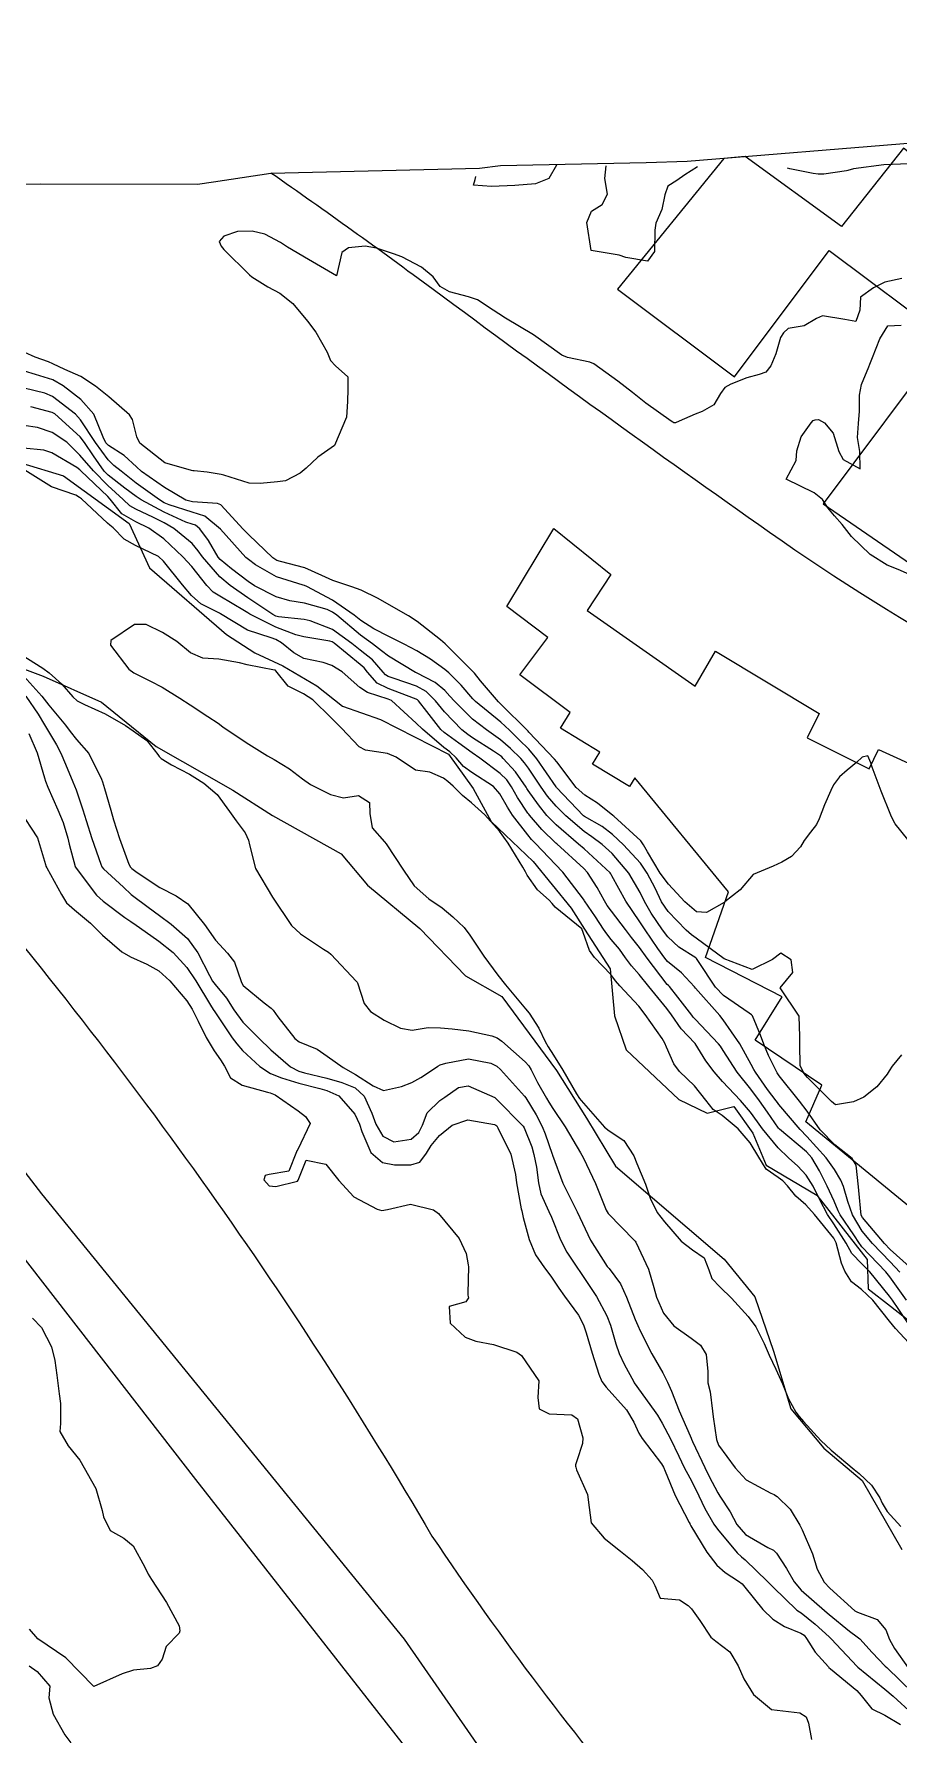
# Model space of a CAD drawing. Header units: metres. Extents: x 292545 to 299085, y 7450245 to 7463078.
# Drawn here: x 293563 to 293624.2, y 7462847.3 to 7462967.6 of the extents above; entities that cross this region are included whole.
import ezdxf

# ---------------------------------------------------------------- set-up
doc = ezdxf.new("R2010")
doc.units = ezdxf.units.M
for name, color, linetype in [('Area', 45, 'Continuous'), ('Curvas de Nivel 1m', 11, 'Continuous'), ('Curvas de Nivel 5m', 15, 'Continuous'), ('Edificações', 30, 'Continuous'), ('Hidrografia', 140, 'Continuous'), ('Vias Primárias', 230, 'Continuous')]:
    doc.layers.add(name, color=color, linetype=linetype)

msp = doc.modelspace()

# ---------------------------------------------------------------- linework, layer by layer
at = {"layer": 'Area'}
msp.add_polyline3d([(293501.7, 7462955.08, 688.43), (293513.44, 7462955.39, 688.31), (293514.36, 7462955.46, 688.42), (293524.23, 7462955.8, 688.77), (293527.14, 7462955.89, 686.33), (293537.37, 7462956.28, 689.46), (293539.19, 7462956.23, 688.54), (293545.22, 7462956.07, 692.61), (293550.26, 7462956.53, 690.27), (293551.62, 7462956.54, 689.21), (293557.59, 7462956.97, 688.94), (293563.46, 7462957, 688.78), (293574.58, 7462956.99, 688.13), (293575.72, 7462957.16, 688.01), (293579.78, 7462957.77, 688.2), (293594.55, 7462958.12, 689.27), (293596.02, 7462958.31, 688.82), (293606.34, 7462958.52, 689.14), (293609.23, 7462958.6, 692.67), (293625.45, 7462959.92, 691.71)], dxfattribs=at)
at = {"layer": 'Curvas de Nivel 1m', "flags": 128}
for points, elevation in [([(293599.99, 7462958.32), (293599.45, 7462957.38), (293598.5, 7462957.01), (293597.05, 7462956.89), (293595.4, 7462956.82), (293594.11, 7462956.92), (293594.23, 7462957.31), (293594.28, 7462957.53)], 689), ([(293609.98, 7462958.2), (293609.08, 7462957.64), (293608.51, 7462957.24), (293607.88, 7462956.84), (293607.65, 7462956.22), (293607.44, 7462955.18), (293607.02, 7462954.23), (293606.96, 7462953.74), (293606.93, 7462952.23), (293606.44, 7462951.54), (293604.89, 7462951.8), (293604.44, 7462951.97), (293602.44, 7462952.28), (293602.15, 7462954.28), (293602.48, 7462955.08), (293603.22, 7462955.54), (293603.61, 7462956.27), (293603.41, 7462957.38), (293603.52, 7462958.27)], 689), ([(293624.94, 7462958.43), (293623.15, 7462958.36), (293621.01, 7462958.07), (293620.62, 7462957.96), (293620.51, 7462957.93), (293618.91, 7462957.68), (293618.51, 7462957.69), (293618.16, 7462957.74), (293616.51, 7462958.06), (293616.34, 7462958.12)], 689), ([(293624.43, 7462950.3), (293623.22, 7462950.04), (293622.42, 7462949.64), (293621.5, 7462948.98), (293621.47, 7462948.06), (293621.18, 7462947.27), (293620.39, 7462947.4), (293618.82, 7462947.66), (293618.39, 7462947.48), (293617.53, 7462946.96), (293616.38, 7462946.77), (293616.05, 7462946.46), (293615.85, 7462946.13), (293615.51, 7462944.98), (293615.16, 7462944.13), (293614.8, 7462943.69), (293614.34, 7462943.51), (293613.47, 7462943.28), (293612.34, 7462942.84), (293611.9, 7462942.61), (293611.61, 7462942.18), (293611.13, 7462941.37), (293610.31, 7462940.9), (293609.8, 7462940.71), (293608.68, 7462940.21), (293608.42, 7462940.09), (293608.3, 7462940.11), (293608.23, 7462940.14), (293608.12, 7462940.21), (293606.32, 7462941.5), (293605.37, 7462942.25), (293604.34, 7462943.04), (293602.63, 7462944.28), (293602.35, 7462944.4), (293600.76, 7462944.71), (293600.36, 7462944.88), (293598.37, 7462946.33), (293596.39, 7462947.5), (293595.04, 7462948.37), (293594.67, 7462948.64), (293594.41, 7462948.8), (293593.77, 7462949.02), (293592.41, 7462949.37), (293591.75, 7462949.74), (293591.26, 7462950.42), (293590.43, 7462951.11), (293589.05, 7462951.84), (293588.45, 7462952.05), (293587.26, 7462952.46), (293586.45, 7462952.6), (293585.28, 7462952.49), (293584.8, 7462952.14), (293584.42, 7462950.5), (293582.44, 7462951.66), (293580.95, 7462952.53), (293580.46, 7462952.85), (293579.35, 7462953.45), (293578.46, 7462953.66), (293577.41, 7462953.63), (293576.46, 7462953.31), (293576.12, 7462952.93), (293576.27, 7462952.59), (293576.45, 7462952.37), (293578.27, 7462950.57), (293578.42, 7462950.43), (293579.57, 7462949.71), (293580.41, 7462949.28), (293581.33, 7462948.53), (293582.38, 7462947.3), (293582.97, 7462946.51), (293583.77, 7462945.1), (293584, 7462944.5), (293584.35, 7462944.13), (293585.22, 7462943.36), (293585.22, 7462942.49), (293585.2, 7462941.6), (293585.12, 7462940.49), (293584.28, 7462938.5), (293583.11, 7462937.67), (293582.27, 7462936.9), (293581.86, 7462936.53), (293580.81, 7462935.99), (293580.25, 7462935.92), (293579.01, 7462935.8), (293578.25, 7462935.83), (293576.45, 7462936.39), (293576.26, 7462936.44), (293575.26, 7462936.61), (293574.34, 7462936.7), (293574.26, 7462936.71), (293574.17, 7462936.72), (293572.27, 7462937.28), (293570.5, 7462938.66), (293570.29, 7462939.11), (293569.98, 7462940.34), (293569.77, 7462940.67), (293568.32, 7462941.93), (293567.37, 7462942.7), (293566.34, 7462943.38), (293565.19, 7462943.87), (293564.35, 7462944.28), (293564.03, 7462944.42), (293563.09, 7462944.75), (293562.36, 7462945.08)], 688), ([(293625.36, 7462929.2), (293624.18, 7462929.72), (293623.39, 7462930.04), (293622.19, 7462930.78), (293620.88, 7462932.06), (293620.22, 7462932.9), (293619.67, 7462933.52), (293619.2, 7462934.09), (293618.83, 7462934.68), (293618.24, 7462935.14), (293616.25, 7462936.12), (293616.96, 7462937.43), (293617, 7462938.11), (293617.31, 7462939.1), (293618.01, 7462940.1), (293618.15, 7462940.26), (293618.31, 7462940.32), (293618.54, 7462940.33), (293618.97, 7462940.09), (293619.57, 7462939.36), (293619.98, 7462938.07), (293620.27, 7462937.51), (293621.48, 7462936.84), (293621.45, 7462938.06), (293621.29, 7462939.06), (293621.37, 7462940.06), (293621.44, 7462940.93), (293621.44, 7462942.06), (293621.59, 7462942.8), (293622.09, 7462944.05), (293622.16, 7462944.25), (293622.36, 7462944.71), (293622.88, 7462946.04), (293623.45, 7462946.97), (293624.39, 7462947.01)], 688), ([(293625.35, 7462910.01), (293623.97, 7462911.74), (293623.79, 7462912.03), (293623.66, 7462912.35), (293622.97, 7462914.04), (293622.33, 7462915.73), (293622.24, 7462916.05), (293622.03, 7462916.53), (293621.63, 7462916.45), (293621.23, 7462916.06), (293620.56, 7462915.52), (293620.01, 7462915.06), (293619.6, 7462914.48), (293619.41, 7462914.08), (293618.97, 7462913.07), (293618.59, 7462912.09), (293618.39, 7462911.68), (293617.96, 7462911.15), (293617.52, 7462910.54), (293617.25, 7462910.11), (293616.63, 7462909.42), (293615.94, 7462909.02), (293615.33, 7462908.73), (293613.92, 7462908.15), (293613, 7462907.07), (293611.9, 7462906.2), (293611.89, 7462906.19), (293611.86, 7462906.17), (293610.61, 7462905.46), (293609.89, 7462905.51), (293609.07, 7462906.2), (293608.52, 7462906.83), (293607.92, 7462907.45), (293607.34, 7462908.23), (293606.43, 7462909.75), (293606.16, 7462910.24), (293605.96, 7462910.52), (293604.05, 7462912.26), (293603.97, 7462912.33), (293602.89, 7462913.18), (293601.99, 7462913.75), (293601.39, 7462914.3), (293600.02, 7462916.12), (293599.86, 7462916.31), (293598.04, 7462918.22), (293597.99, 7462918.28), (293597.93, 7462918.33), (293596.07, 7462920.18), (293595.9, 7462920.36), (293594.62, 7462921.84), (293594.19, 7462922.38), (293594.09, 7462922.49), (293592.18, 7462924.4), (293592.11, 7462924.47), (293591.78, 7462924.75), (293590.14, 7462926.04), (293589.52, 7462926.44), (293588.15, 7462927.23), (293587.38, 7462927.68), (293586.16, 7462928.25), (293585.52, 7462928.49), (293584.17, 7462928.94), (293583.38, 7462929.3), (293582.18, 7462929.83), (293580.45, 7462930.29), (293580.19, 7462930.37), (293579.92, 7462930.55), (293578.21, 7462932.17), (293577.82, 7462932.57), (293576.23, 7462934.29), (293576.01, 7462934.38), (293574.23, 7462934.5), (293573.77, 7462934.62), (293572.25, 7462935.52), (293570.63, 7462936.66), (293570.27, 7462936.99), (293569.4, 7462937.79), (293568.28, 7462938.5), (293568.1, 7462938.69), (293567.9, 7462939.08), (293567.24, 7462940.7), (293566.32, 7462941.74), (293565.09, 7462942.72), (293564.34, 7462943.13), (293563.12, 7462943.52), (293562.34, 7462943.75)], 687), ([(293624.41, 7462895.39), (293623.76, 7462894.59), (293623.54, 7462894.25), (293623.4, 7462894.03), (293622.66, 7462893.12), (293621.74, 7462892.4), (293621.02, 7462892.06), (293619.73, 7462891.85), (293619.45, 7462892.08), (293617.76, 7462893.79), (293617.5, 7462894.1), (293617.24, 7462894.63), (293617.22, 7462896.11), (293617.22, 7462896.68), (293617.16, 7462898.11), (293615.83, 7462900.12), (293616.73, 7462901.22), (293616.6, 7462902.11), (293615.86, 7462902.58), (293615.28, 7462902.13), (293613.85, 7462901.42), (293611.85, 7462902.17), (293609.87, 7462903.63), (293609.54, 7462903.87), (293609.16, 7462904.2), (293607.89, 7462905.53), (293607.42, 7462906.22), (293606.97, 7462907.18), (293606.42, 7462908.24), (293605.93, 7462908.94), (293604.74, 7462910.25), (293603.96, 7462910.98), (293603.22, 7462911.53), (293601.97, 7462912.24), (293601.9, 7462912.29), (293599.99, 7462914.29), (293599.96, 7462914.34), (293598.61, 7462916.32), (293598.03, 7462917), (293597.36, 7462917.67), (293596.66, 7462918.35), (293596.05, 7462918.91), (293594.27, 7462920.38), (293594.07, 7462920.58), (293593.24, 7462921.55), (293592.38, 7462922.4), (293592.1, 7462922.64), (293591.07, 7462923.39), (293590.11, 7462923.97), (293589.21, 7462924.44), (293588.12, 7462924.98), (293587.07, 7462925.52), (293586.14, 7462926.12), (293585.67, 7462926.48), (293584.15, 7462927.56), (293582.32, 7462928.52), (293582.16, 7462928.59), (293582.07, 7462928.62), (293580.17, 7462929.21), (293578.69, 7462930.06), (293578.19, 7462930.42), (293578.01, 7462930.57), (293576.21, 7462932.57), (293575.1, 7462933.49), (293574.22, 7462933.79), (293572.57, 7462934.29), (293572.23, 7462934.45), (293571.9, 7462934.64), (293570.25, 7462935.84), (293569.18, 7462936.68), (293568.67, 7462937.09), (293568.27, 7462937.48), (293567.37, 7462938.7), (293566.31, 7462940.3), (293565.95, 7462940.71), (293564.33, 7462941.96), (293563.79, 7462942.2), (293562.33, 7462942.56)], 686), ([(293624.28, 7462880.02), (293623.6, 7462880.75), (293622.35, 7462882.04), (293621.63, 7462882.9), (293620.94, 7462884.06), (293620.6, 7462885.02), (293620.3, 7462886.07), (293620.12, 7462886.52), (293619.67, 7462887.27), (293619.08, 7462888.09), (293617.71, 7462889.61), (293617.23, 7462890.1), (293615.73, 7462891.88), (293615.63, 7462892.02), (293615.55, 7462892.12), (293614.93, 7462892.94), (293614.07, 7462894.15), (293613.96, 7462894.34), (293613.77, 7462894.71), (293612.96, 7462896.16), (293611.8, 7462897.87), (293611.56, 7462898.17), (293609.83, 7462900.11), (293609.76, 7462900.19), (293608.83, 7462901.19), (293607.85, 7462902), (293607.65, 7462902.22), (293607.16, 7462902.92), (293606.27, 7462904.24), (293605.88, 7462904.79), (293604.9, 7462906.25), (293603.92, 7462908.05), (293603.85, 7462908.19), (293603.79, 7462908.26), (293601.95, 7462909.96), (293601.56, 7462910.29), (293599.97, 7462911.66), (293599.63, 7462911.98), (293599.32, 7462912.32), (293598.72, 7462913.07), (293597.99, 7462914.09), (293597.9, 7462914.24), (293597.84, 7462914.33), (293597.08, 7462915.41), (293596.23, 7462916.36), (293596.13, 7462916.46), (293596.02, 7462916.55), (293595.53, 7462916.87), (293594.04, 7462917.82), (293593.71, 7462918.05), (293593.3, 7462918.39), (293592.06, 7462919.65), (293591.43, 7462920.42), (293590.76, 7462921.1), (293590.08, 7462921.46), (293588.51, 7462922.02), (293588.09, 7462922.16), (293587.9, 7462922.26), (293587.72, 7462922.46), (293586.97, 7462923.33), (293586.11, 7462924.02), (293585.5, 7462924.49), (293584.13, 7462925.47), (293582.55, 7462926.1), (293582.14, 7462926.18), (293580.31, 7462926.38), (293580.14, 7462926.43), (293579.92, 7462926.55), (293578.15, 7462927.71), (293576.9, 7462928.58), (293576.17, 7462929.21), (293574.95, 7462930.61), (293574.63, 7462931.05), (293574.2, 7462931.56), (293572.9, 7462932.63), (293572.22, 7462933.02), (293571.48, 7462933.39), (293570.23, 7462933.98), (293569.8, 7462934.23), (293569.33, 7462934.67), (293568.25, 7462935.67), (293567.23, 7462936.7), (293566.27, 7462937.81), (293565.33, 7462938.72), (293564.29, 7462939.41), (293563.27, 7462939.77), (293562.3, 7462939.92)], 684), ([(293624.76, 7462878.02), (293623.59, 7462879.69), (293623.31, 7462880.03), (293621.61, 7462881.81), (293621.5, 7462881.94), (293621.43, 7462882.05), (293621.04, 7462882.65), (293620.07, 7462884.07), (293619.93, 7462884.36), (293619.65, 7462885.03), (293619.14, 7462886.09), (293618.6, 7462887.17), (293618.06, 7462888.1), (293617.69, 7462888.52), (293615.78, 7462890.12), (293615.71, 7462890.19), (293614.93, 7462891.34), (293614.37, 7462892.14), (293613.74, 7462892.95), (293612.79, 7462894.16), (293611.78, 7462895.7), (293611.6, 7462895.99), (293611.45, 7462896.17), (293609.8, 7462897.92), (293609.67, 7462898.06), (293609.57, 7462898.19), (293608.57, 7462899.46), (293607.98, 7462900.22), (293607.91, 7462900.29), (293607.83, 7462900.37), (293606.42, 7462902.23), (293605.86, 7462902.98), (293605.31, 7462903.69), (293604.87, 7462904.25), (293603.89, 7462905.54), (293603.58, 7462905.95), (293603.38, 7462906.27), (293602.87, 7462907.23), (293602.18, 7462908.29), (293601.93, 7462908.56), (293600.01, 7462910.31), (293599.95, 7462910.36), (293598.96, 7462911.32), (293598.09, 7462912.34), (293598.04, 7462912.41), (293597.97, 7462912.49), (293597.23, 7462913.59), (293596.8, 7462914.35), (293596.48, 7462914.83), (293596.01, 7462915.3), (293594.56, 7462916.37), (293594.03, 7462916.75), (293593.07, 7462917.44), (293592.04, 7462918.2), (293591.81, 7462918.41), (293590.81, 7462919.68), (293590.23, 7462920.43), (293590.15, 7462920.51), (293590.07, 7462920.55), (293589.88, 7462920.62), (293588.08, 7462921.3), (293587.31, 7462921.69), (293586.62, 7462922.47), (293586.39, 7462922.77), (293586.1, 7462923.01), (293584.25, 7462924.5), (293584.11, 7462924.6), (293583.96, 7462924.65), (293582.12, 7462924.96), (293581.55, 7462925.1), (293580.13, 7462925.65), (293578.28, 7462926.57), (293578.14, 7462926.66), (293577.92, 7462926.8), (293576.16, 7462927.83), (293575.7, 7462928.13), (293575.25, 7462928.6), (293574.18, 7462929.93), (293573.54, 7462930.63), (293572.21, 7462931.88), (293571.14, 7462932.65), (293570.22, 7462933.09), (293569.22, 7462933.67), (293568.4, 7462934.69), (293568.24, 7462934.88), (293566.32, 7462936.71), (293566.26, 7462936.77), (293566.04, 7462936.94), (293564.28, 7462937.98), (293563.7, 7462938.16), (293562.28, 7462938.31)], 683), ([(293625.14, 7462876.01), (293624.21, 7462877.37), (293623.77, 7462878.03), (293623.57, 7462878.31), (293622.16, 7462880.04), (293621.6, 7462880.59), (293620.89, 7462881.34), (293620.49, 7462882.07), (293619.63, 7462883.44), (293619.18, 7462884.08), (293618.62, 7462885.13), (293618.16, 7462886.1), (293617.67, 7462886.88), (293617.08, 7462887.52), (293616.41, 7462888.11), (293615.69, 7462888.81), (293614.57, 7462890.14), (293614.21, 7462890.64), (293613.72, 7462891.32), (293613.01, 7462892.16), (293611.75, 7462893.51), (293611.16, 7462894.18), (293610.56, 7462894.97), (293609.81, 7462896.19), (293609.78, 7462896.22), (293608.81, 7462897.22), (293608.13, 7462898.22), (293607.81, 7462898.67), (293606.53, 7462900.23), (293605.84, 7462901.06), (293605.29, 7462901.69), (293604.88, 7462902.25), (293604.45, 7462902.85), (293603.87, 7462903.55), (293603.55, 7462903.94), (293603.33, 7462904.27), (293602.75, 7462905.14), (293601.98, 7462906.29), (293601.95, 7462906.33), (293601.9, 7462906.41), (293600.44, 7462908.3), (293599.93, 7462908.86), (293598.5, 7462910.33), (293598.23, 7462910.61), (293597.96, 7462910.94), (293596.87, 7462912.35), (293596.52, 7462912.9), (293595.99, 7462913.85), (293595.54, 7462914.36), (293594.01, 7462915.37), (293593.42, 7462915.79), (293592.89, 7462916.4), (293592.45, 7462916.82), (293592.03, 7462917.14), (293590.51, 7462918.43), (293590.05, 7462918.86), (293588.32, 7462920.45), (293588.07, 7462920.55), (293586.62, 7462921.02), (293586.08, 7462921.37), (293584.83, 7462922.49), (293584.1, 7462922.94), (293583.47, 7462923.14), (293582.1, 7462923.43), (293581.4, 7462923.82), (293580.52, 7462924.54), (293580.12, 7462924.77), (293579.79, 7462924.88), (293578.13, 7462925.43), (293576.22, 7462926.59), (293576.14, 7462926.63), (293574.83, 7462927.29), (293574.16, 7462927.88), (293573.52, 7462928.63), (293572.19, 7462930.32), (293571.82, 7462930.64), (293570.2, 7462931.42), (293569.4, 7462931.86), (293568.61, 7462932.68), (293568.39, 7462932.86), (293568.22, 7462933), (293566.37, 7462934.71), (293566.23, 7462934.82), (293565.98, 7462934.97), (293564.25, 7462935.56), (293562.37, 7462936.76)], 682), ([(293625.53, 7462874.34), (293623.99, 7462876.03), (293623.55, 7462876.55), (293622.37, 7462878.04), (293621.58, 7462878.79), (293620.86, 7462879.33), (293620.39, 7462880.07), (293620.16, 7462880.64), (293619.78, 7462882.08), (293619.62, 7462882.41), (293618.25, 7462884.09), (293617.65, 7462884.78), (293616.93, 7462885.39), (293616.34, 7462886.12), (293616.02, 7462886.48), (293615.67, 7462886.71), (293614.84, 7462887.3), (293614.31, 7462888.14), (293613.7, 7462889.17), (293612.86, 7462890.16), (293611.72, 7462891.1), (293611.08, 7462891.53), (293610.55, 7462892.19), (293609.75, 7462893.2), (293608.69, 7462894.21), (293608.29, 7462894.74), (293607.78, 7462895.94), (293607.67, 7462896.22), (293607.48, 7462896.53), (293606.28, 7462898.24), (293605.81, 7462898.82), (293604.48, 7462900.26), (293604.18, 7462900.61), (293603.84, 7462901.07), (293602.68, 7462902.28), (293602.34, 7462902.76), (293601.88, 7462904.05), (293601.78, 7462904.29), (293599.9, 7462905.83), (293599.68, 7462906.1), (293599.47, 7462906.32), (293598.65, 7462907.06), (293597.92, 7462908.1), (293597.79, 7462908.34), (293597.61, 7462908.66), (293596.57, 7462910.35), (293595.96, 7462911.21), (293594.92, 7462912.37), (293593.98, 7462913.21), (293593.34, 7462913.74), (293592.68, 7462914.4), (293592.31, 7462914.72), (293592, 7462914.95), (293591.04, 7462915.39), (293590.01, 7462915.53), (293588.64, 7462916.44), (293588.03, 7462916.7), (293586.48, 7462916.93), (293586.03, 7462917.17), (293584.78, 7462918.49), (293584.05, 7462919.22), (293582.75, 7462920.51), (293582.08, 7462920.92), (293581, 7462921.46), (293580.14, 7462922.55), (293580.12, 7462922.58), (293580.09, 7462922.59), (293580.03, 7462922.61), (293578.1, 7462922.98), (293577.55, 7462923.13), (293576.1, 7462923.39), (293574.96, 7462923.46), (293574.1, 7462923.82), (293573.13, 7462924.63), (293572.12, 7462925.27), (293570.96, 7462925.82), (293570.13, 7462925.82), (293568.45, 7462924.69), (293568.43, 7462924.37), (293569.73, 7462922.67), (293570.09, 7462922.4), (293571.26, 7462921.83), (293572.08, 7462921.4), (293573.33, 7462920.63), (293574.07, 7462920.15), (293575.32, 7462919.33), (293576.05, 7462918.84), (293576.39, 7462918.59), (293578.03, 7462917.48), (293579.53, 7462916.55), (293580.02, 7462916.27), (293581.1, 7462915.62), (293582.01, 7462914.91), (293582.58, 7462914.51), (293583.99, 7462913.81), (293584.92, 7462913.56), (293585.99, 7462913.74), (293586.75, 7462913.24), (293586.78, 7462912.47), (293586.94, 7462911.44), (293587.83, 7462910.45), (293587.95, 7462910.31), (293589.17, 7462908.44), (293589.91, 7462907.35), (293590.96, 7462906.42), (293591.9, 7462905.78), (293592.65, 7462905.16), (293593.45, 7462904.39), (293593.87, 7462903.85), (293594.84, 7462902.37), (293595.84, 7462901.03), (293596.39, 7462900.35), (293597.81, 7462898.63), (293598.05, 7462898.34), (293598.74, 7462897.27), (293599.2, 7462896.32), (293599.41, 7462895.95), (293599.77, 7462895.36), (293600.44, 7462894.3), (293601.4, 7462892.63), (293601.63, 7462892.29), (293601.73, 7462892.16), (293603.4, 7462890.27), (293603.71, 7462890.01), (293604.77, 7462889.32), (293605.47, 7462888.24), (293605.68, 7462887.7), (293606.29, 7462886.23), (293606.63, 7462885.25), (293607.12, 7462884.23), (293607.63, 7462883.57), (293608.82, 7462882.21), (293609.61, 7462881.6), (293610.45, 7462881.03), (293610.78, 7462880.18), (293610.98, 7462879.57), (293611.58, 7462878.95), (293612.39, 7462878.16), (293613.55, 7462876.87), (293614.11, 7462876.14), (293614.7, 7462874.97), (293615.04, 7462874.13), (293615.51, 7462873.14), (293615.98, 7462872.12), (293616.41, 7462871.05), (293616.92, 7462870.11), (293617.17, 7462869.8), (293617.47, 7462869.45), (293618.69, 7462868.09), (293619.44, 7462867.42), (293621.06, 7462866.06), (293621.42, 7462865.76), (293622.29, 7462864.93), (293622.88, 7462864.04), (293623.03, 7462863.67), (293623.39, 7462863.08), (293624.37, 7462862.02)], 681), ([(293562.11, 7462923.7), (293563.64, 7462922.74), (293564.09, 7462922.4), (293564.98, 7462921.62), (293565.76, 7462920.71), (293566.07, 7462920.43), (293566.6, 7462920.16), (293568.06, 7462919.51), (293569.48, 7462918.68), (293570.04, 7462918.32), (293571.01, 7462917.63), (293571.77, 7462916.64), (293571.87, 7462916.49), (293572.02, 7462916.34), (293572.75, 7462915.9), (293574.01, 7462915.25), (293574.4, 7462915.01), (293575.04, 7462914.61), (293575.99, 7462913.8), (293576.85, 7462912.59), (293577.33, 7462911.94), (293577.96, 7462911.1), (293578.2, 7462910.57), (293578.27, 7462910.24), (293578.7, 7462908.56), (293579.9, 7462906.55), (293581.25, 7462904.54), (293581.87, 7462903.94), (293583.51, 7462902.86), (293583.86, 7462902.64), (293584.03, 7462902.5), (293585.83, 7462900.58), (293585.88, 7462900.53), (293585.9, 7462900.48), (293586.37, 7462899.02), (293586.83, 7462898.46), (293587.8, 7462897.85), (293588.96, 7462897.27), (293589.79, 7462897.13), (293590.91, 7462897.31), (293591.79, 7462897.3), (293592.62, 7462897.22), (293593.79, 7462897.09), (293595.41, 7462896.74), (293595.79, 7462896.6), (293596.13, 7462896.36), (293597.77, 7462894.88), (293598.03, 7462894.6), (293598.19, 7462894.33), (293598.64, 7462893.44), (293599.29, 7462892.32), (293599.45, 7462892.03), (293599.73, 7462891.59), (293600.61, 7462890.3), (293601.69, 7462888.45), (293601.78, 7462888.29), (293601.9, 7462888.08), (293602.75, 7462886.28), (293603.52, 7462884.4), (293603.57, 7462884.27), (293603.64, 7462884.17), (293605.52, 7462882.24), (293605.57, 7462882.2), (293605.61, 7462882.13), (293606.5, 7462880.23), (293606.87, 7462878.93), (293607.07, 7462878.23), (293607.56, 7462877.1), (293608.29, 7462876.21), (293609.53, 7462875.34), (293610.19, 7462874.85), (293610.59, 7462874.18), (293610.71, 7462872.98), (293610.71, 7462872.18), (293610.86, 7462871.55), (293611.03, 7462870.18), (293611.07, 7462869.78), (293611.31, 7462868.17), (293611.45, 7462867.77), (293612.64, 7462866.16), (293613.41, 7462865.32), (293615.16, 7462864.38), (293615.4, 7462864.27), (293615.5, 7462864.22), (293615.62, 7462864.13), (293616.53, 7462863.25), (293617.22, 7462862.1), (293617.38, 7462861.77), (293618.1, 7462860.09), (293618.44, 7462858.99), (293618.93, 7462858.08), (293619.33, 7462857.66), (293621.11, 7462856.06), (293621.3, 7462855.96), (293622.69, 7462855.43), (293623.29, 7462854.7), (293623.56, 7462854.03), (293623.92, 7462853.38), (293624.88, 7462852.01)], 682), ([(293562.09, 7462922.41), (293563.56, 7462920.75), (293564.06, 7462920.13), (293565.24, 7462918.72), (293565.58, 7462918.26), (293566.03, 7462917.69), (293566.89, 7462916.7), (293567.8, 7462914.9), (293567.86, 7462914.69), (293568, 7462914.22), (293568.46, 7462912.69), (293568.63, 7462912.02), (293569.07, 7462910.68), (293569.73, 7462908.87), (293569.84, 7462908.67), (293569.93, 7462908.57), (293570.32, 7462908.28), (293571.91, 7462907.22), (293573.07, 7462906.63), (293573.9, 7462906.07), (293575.09, 7462904.61), (293575.87, 7462903.5), (293576.71, 7462902.59), (293577.21, 7462901.94), (293577.67, 7462900.57), (293577.72, 7462900.46), (293577.83, 7462900.29), (293579.3, 7462899.07), (293579.81, 7462898.68), (293579.93, 7462898.55), (293580.28, 7462898.07), (293581.48, 7462896.53), (293581.78, 7462896.31), (293583.05, 7462895.78), (293583.77, 7462895.28), (293584.89, 7462894.49), (293585.76, 7462893.99), (293587.02, 7462893.2), (293587.74, 7462892.87), (293589.03, 7462893.15), (293589.75, 7462893.43), (293590.39, 7462893.79), (293591.35, 7462894.41), (293591.59, 7462894.59), (293591.77, 7462894.67), (293592.16, 7462894.8), (293593.77, 7462895.1), (293595.34, 7462894.79), (293595.77, 7462894.58), (293596.03, 7462894.36), (293597.73, 7462892.46), (293597.82, 7462892.34), (293598.55, 7462891.15), (293598.97, 7462890.32), (293599.19, 7462889.8), (293599.69, 7462888.36), (293599.71, 7462888.31), (293599.72, 7462888.28), (293600.44, 7462886.3), (293601.25, 7462884.7), (293601.46, 7462884.29), (293601.64, 7462883.88), (293602.4, 7462882.28), (293603.59, 7462880.42), (293603.66, 7462880.34), (293603.73, 7462880.27), (293604.52, 7462879.19), (293604.95, 7462878.25), (293605.55, 7462876.66), (293605.74, 7462876.24), (293605.91, 7462875.87), (293606.73, 7462874.23), (293607.51, 7462872.89), (293607.86, 7462872.22), (293608.13, 7462871.58), (293608.68, 7462870.21), (293609.46, 7462868.42), (293609.52, 7462868.27), (293609.55, 7462868.2), (293609.61, 7462868.04), (293610.48, 7462866.18), (293610.79, 7462865.56), (293611.41, 7462864.4), (293611.55, 7462864.17), (293612.28, 7462863.06), (293612.76, 7462862.16), (293613.37, 7462861.46), (293614.95, 7462860.54), (293615.36, 7462860.34), (293615.56, 7462860.13), (293616.27, 7462859.04), (293616.82, 7462858.11), (293617.32, 7462857.52), (293618.96, 7462856.08), (293619.14, 7462855.92), (293619.3, 7462855.79), (293620.73, 7462854.62), (293621.28, 7462854.21), (293621.37, 7462854.14), (293621.46, 7462854.06), (293622.34, 7462853.11), (293623.26, 7462852.14), (293623.37, 7462852.03), (293625.24, 7462850.23)], 683), ([(293562.44, 7462920.76), (293563.31, 7462919.49), (293563.77, 7462918.74), (293564.04, 7462918.26), (293564.6, 7462917.31), (293564.91, 7462916.73), (293565.24, 7462915.95), (293565.77, 7462914.71), (293565.99, 7462914.14), (293566.47, 7462912.71), (293566.71, 7462911.96), (293567.12, 7462910.7), (293567.74, 7462908.88), (293567.82, 7462908.69), (293567.93, 7462908.55), (293569.35, 7462907.24), (293569.9, 7462906.73), (293569.98, 7462906.67), (293571.09, 7462905.84), (293571.89, 7462905.25), (293572.73, 7462904.63), (293573.87, 7462903.61), (293574.6, 7462902.61), (293575.44, 7462901), (293575.65, 7462900.6), (293575.83, 7462900.36), (293576.64, 7462899.4), (293577.15, 7462898.58), (293577.8, 7462897.7), (293578.93, 7462896.56), (293579.77, 7462895.74), (293581.16, 7462894.54), (293581.76, 7462894.23), (293582.16, 7462894.12), (293583.75, 7462893.74), (293584.8, 7462893.44), (293585.74, 7462893.05), (293586.38, 7462892.47), (293586.92, 7462891.27), (293587.2, 7462890.47), (293587.7, 7462889.64), (293588.49, 7462889.24), (293589.7, 7462889.43), (293590.24, 7462889.9), (293590.5, 7462890.42), (293590.85, 7462891.29), (293591.73, 7462892.15), (293592.1, 7462892.4), (293593.05, 7462893.08), (293593.75, 7462893.2), (293595.63, 7462892.36), (293595.73, 7462892.28), (293597.64, 7462890.34), (293597.71, 7462890.22), (293598.24, 7462888.87), (293598.4, 7462888.33), (293598.57, 7462887.44), (293598.71, 7462886.32), (293598.89, 7462885.56), (293599.45, 7462884.31), (293599.64, 7462883.91), (293600.28, 7462882.3), (293600.73, 7462881.43), (293601.48, 7462880.29), (293601.53, 7462880.22), (293601.59, 7462880.13), (293602.82, 7462878.28), (293603.55, 7462876.93), (293603.81, 7462876.27), (293604.2, 7462874.93), (293604.43, 7462874.26), (293604.78, 7462873.51), (293605.47, 7462872.24), (293605.5, 7462872.18), (293606.91, 7462870.23), (293607.13, 7462869.89), (293607.46, 7462869.32), (293608.05, 7462868.21), (293608.64, 7462867), (293609.04, 7462866.2), (293609.42, 7462865.47), (293609.85, 7462864.63), (293610.06, 7462864.19), (293610.49, 7462863.28), (293611.12, 7462862.18), (293611.38, 7462861.83), (293612.78, 7462860.16), (293613.08, 7462859.88), (293613.35, 7462859.66), (293614.93, 7462858.13), (293615.33, 7462857.73), (293617.01, 7462856.1), (293617.18, 7462855.98), (293617.3, 7462855.9), (293618.3, 7462855.11), (293619.28, 7462854.22), (293619.42, 7462854.08), (293621.26, 7462852.12), (293621.29, 7462852.09), (293621.33, 7462852.06), (293623.24, 7462850.52), (293623.82, 7462850.02), (293625.22, 7462848.75)], 684), ([(293561.97, 7462912.72), (293563.27, 7462910.75), (293563.83, 7462908.85), (293563.86, 7462908.74), (293563.93, 7462908.62), (293564.96, 7462906.72), (293565.31, 7462906.14), (293565.89, 7462905.65), (293567.02, 7462904.7), (293567.87, 7462903.85), (293569.24, 7462902.68), (293569.85, 7462902.31), (293570.99, 7462901.8), (293571.84, 7462901.33), (293572.64, 7462900.63), (293573.82, 7462899.2), (293574.2, 7462898.62), (293574.64, 7462897.77), (293575.2, 7462896.61), (293575.77, 7462895.66), (293576.22, 7462895.04), (293576.49, 7462894.59), (293576.93, 7462893.76), (293577.74, 7462893.23), (293579.54, 7462892.75), (293579.73, 7462892.69), (293580.08, 7462892.55), (293581.72, 7462891.43), (293582.23, 7462891.03), (293582.56, 7462890.52), (293581.69, 7462888.68), (293581.62, 7462888.6), (293581.6, 7462888.53), (293581.05, 7462887.16), (293579.67, 7462886.93), (293579.37, 7462886.85), (293579.27, 7462886.55), (293579.66, 7462886.11), (293580.13, 7462886.07), (293581.66, 7462886.46), (293581.71, 7462886.53), (293582.27, 7462887.94), (293583.68, 7462887.66), (293584.58, 7462886.49), (293585.65, 7462885.34), (293587.31, 7462884.46), (293587.64, 7462884.38), (293588.04, 7462884.45), (293589.65, 7462884.82), (293591.3, 7462884.41), (293591.64, 7462884.16), (293593.11, 7462882.4), (293593.6, 7462881.33), (293593.75, 7462880.54), (293593.76, 7462880.39), (293593.71, 7462878.53), (293593.73, 7462878.39), (293593.77, 7462878.19), (293593.57, 7462877.91), (293592.4, 7462877.57), (293592.46, 7462876.4), (293593.53, 7462875.41), (293594.28, 7462875.13), (293595.53, 7462874.9), (293597.19, 7462874.34), (293597.52, 7462874.12), (293598.74, 7462872.33), (293598.68, 7462871.14), (293598.76, 7462870.33), (293599.47, 7462869.99), (293601.09, 7462869.92), (293601.47, 7462869.63), (293601.85, 7462868.29), (293601.83, 7462867.9), (293601.43, 7462866.67), (293601.33, 7462866.39), (293601.33, 7462866.29), (293601.35, 7462866.22), (293601.42, 7462866.03), (293602.18, 7462864.28), (293602.3, 7462863.37), (293602.45, 7462862.28), (293603.37, 7462861.18), (293604.52, 7462860.26), (293605.35, 7462859.62), (293606.08, 7462858.98), (293606.77, 7462858.23), (293606.95, 7462857.85), (293607.32, 7462856.95), (293608.7, 7462856.83), (293609.32, 7462856.43), (293609.54, 7462856.2), (293610.13, 7462855.36), (293610.91, 7462854.18), (293611.28, 7462853.9), (293612.27, 7462853.16), (293612.85, 7462852.16), (293613.25, 7462851.24), (293613.94, 7462850.14), (293615.22, 7462849.07), (293616.41, 7462848.93), (293617.22, 7462848.84), (293617.66, 7462848.55), (293617.83, 7462848.1), (293618.05, 7462846.95)], 686), ([(293562.92, 7462876.75), (293563.54, 7462876.09), (293564.25, 7462874.73), (293564.5, 7462873.75), (293564.62, 7462872.73), (293564.8, 7462871.41), (293564.88, 7462870.73), (293564.89, 7462869.3), (293564.84, 7462868.73), (293565.44, 7462867.72), (293566.26, 7462866.71), (293567.4, 7462864.7), (293567.83, 7462863.14), (293567.93, 7462862.69), (293568.41, 7462861.73), (293569.37, 7462861.2), (293570.04, 7462860.66), (293570.86, 7462859.13), (293571.1, 7462858.65), (293571.33, 7462858.27), (293572.4, 7462856.64), (293573.29, 7462855), (293573.34, 7462854.63), (293573.28, 7462854.48), (293572.38, 7462853.53), (293572.08, 7462852.64), (293571.75, 7462852.16), (293571.26, 7462851.98), (293570.06, 7462851.86), (293569.25, 7462851.59), (293567.24, 7462850.7), (293565.26, 7462852.72), (293563.28, 7462854.06), (293562.69, 7462854.75)], 687), ([(293562.67, 7462852.16), (293563.25, 7462851.75), (293564.13, 7462850.73), (293564.06, 7462849.9), (293564.36, 7462848.73), (293565.2, 7462847.27), (293565.63, 7462846.72)], 687)]:
    msp.add_lwpolyline(points, dxfattribs=dict(at, elevation=elevation))
at = {"layer": 'Curvas de Nivel 5m', "elevation": 685, "flags": 128}
for points in [[(293625.41, 7462880.01), (293623.61, 7462881.62), (293623.21, 7462882.03), (293621.64, 7462883.88), (293621.56, 7462884.05), (293621.39, 7462885.78), (293621.36, 7462886.05), (293621.21, 7462887.59), (293620.91, 7462888.06), (293619.7, 7462889.01), (293618.66, 7462890.09), (293617.73, 7462891.39), (293617.2, 7462892.11), (293615.76, 7462893.89), (293615.61, 7462894.12), (293614.99, 7462895.34), (293614.66, 7462896.14), (293614.43, 7462896.78), (293613.86, 7462898.15), (293613.8, 7462898.22), (293613.63, 7462898.33), (293611.82, 7462899.58), (293611.25, 7462900.18), (293610.04, 7462902), (293609.91, 7462902.19), (293609.85, 7462902.24), (293608.66, 7462903.01), (293607.87, 7462903.73), (293607.49, 7462904.22), (293606.7, 7462905.42), (293606.22, 7462906.24), (293605.91, 7462906.87), (293605.12, 7462908.25), (293603.94, 7462909.62), (293603.22, 7462910.27), (293602.49, 7462910.82), (293601.96, 7462911.19), (293600.65, 7462912.3), (293599.98, 7462912.97), (293599.36, 7462913.69), (293598.91, 7462914.32), (293598.01, 7462915.66), (293597.73, 7462916.05), (293597.48, 7462916.34), (293596.74, 7462917.06), (293596.04, 7462917.67), (293595.04, 7462918.37), (293594.05, 7462919.14), (293592.78, 7462920.4), (293592.44, 7462920.77), (293592.08, 7462921.15), (293591.41, 7462921.73), (293590.09, 7462922.4), (293590.02, 7462922.43), (293588.1, 7462923.58), (293587.62, 7462923.97), (293586.96, 7462924.47), (293586.12, 7462925.07), (293584.44, 7462926.5), (293584.15, 7462926.71), (293583.76, 7462926.89), (293582.15, 7462927.33), (293581.12, 7462927.51), (293580.16, 7462927.78), (293578.63, 7462928.57), (293578.17, 7462928.88), (293576.99, 7462929.77), (293576.19, 7462930.43), (293576.06, 7462930.59), (293575.37, 7462931.77), (293574.75, 7462932.61), (293574.45, 7462932.85), (293574.22, 7462932.94), (293573.76, 7462933.08), (293572.22, 7462933.77), (293570.6, 7462934.66), (293570.24, 7462934.89), (293569.45, 7462935.47), (293568.26, 7462936.39), (293567.97, 7462936.69), (293567.22, 7462937.76), (293566.6, 7462938.71), (293566.29, 7462939.1), (293564.5, 7462940.73), (293564.31, 7462940.83), (293562.78, 7462941.22)], [(293562.66, 7462918.13), (293563.25, 7462916.75), (293563.77, 7462914.98), (293563.83, 7462914.74), (293564, 7462914.33), (293564.71, 7462912.73), (293565.07, 7462911.83), (293565.41, 7462910.72), (293565.51, 7462910.28), (293565.92, 7462908.71), (293565.93, 7462908.68), (293567.45, 7462906.69), (293567.9, 7462906.25), (293569.45, 7462905.11), (293569.88, 7462904.81), (293569.96, 7462904.75), (293570.08, 7462904.67), (293571.86, 7462903.42), (293572.87, 7462902.63), (293573.84, 7462901.57), (293574.47, 7462900.61), (293575.51, 7462898.91), (293575.7, 7462898.6), (293575.81, 7462898.42), (293577.05, 7462896.58), (293577.36, 7462896.16), (293577.77, 7462895.7), (293579, 7462894.56), (293579.76, 7462894.07), (293580.53, 7462893.76), (293581.75, 7462893.37), (293583.25, 7462893), (293583.74, 7462892.87), (293584.59, 7462892.49), (293585.72, 7462891.2), (293586.04, 7462890.48), (293586.21, 7462889.97), (293586.85, 7462888.47), (293587.68, 7462887.76), (293588.53, 7462887.6), (293589.68, 7462887.61), (293590.32, 7462887.79), (293590.79, 7462888.42), (293591.13, 7462888.98), (293591.71, 7462889.68), (293592.6, 7462890.4), (293593.72, 7462890.78), (293595.61, 7462890.46), (293595.71, 7462890.41), (293595.76, 7462890.36), (293595.85, 7462890.22), (293596.75, 7462888.35), (293597.09, 7462886.93), (293597.16, 7462886.34), (293597.49, 7462884.49), (293597.53, 7462884.34), (293597.64, 7462883.87), (293598.05, 7462882.33), (293598.51, 7462881.23), (293599.14, 7462880.32), (293599.59, 7462879.72), (293600.15, 7462878.88), (293600.57, 7462878.31), (293601.55, 7462876.96), (293601.91, 7462876.29), (293602.1, 7462875.72), (293602.51, 7462874.28), (293602.99, 7462872.79), (293603.21, 7462872.27), (293603.5, 7462871.88), (293604.94, 7462870.26), (293605.46, 7462869.39), (293605.83, 7462868.62), (293606.06, 7462868.24), (293607.43, 7462866.46), (293607.57, 7462866.22), (293607.69, 7462865.94), (293608.38, 7462864.21), (293609.38, 7462862.29), (293609.42, 7462862.23), (293609.43, 7462862.2), (293609.51, 7462862.07), (293610.63, 7462860.19), (293611.34, 7462859.28), (293611.94, 7462858.77), (293612.87, 7462858.16), (293613.13, 7462857.96), (293613.33, 7462857.73), (293614.6, 7462856.14), (293615.3, 7462855.46), (293616.12, 7462854.95), (293617.29, 7462854.46), (293617.51, 7462854.33), (293617.69, 7462854.1), (293618.31, 7462853.13), (293619.24, 7462852.08), (293619.26, 7462852.05), (293619.39, 7462851.95), (293621.24, 7462850.41), (293621.55, 7462850.06), (293622.3, 7462849.12), (293623.22, 7462848.68), (293624.34, 7462848.02)]]:
    msp.add_lwpolyline(points, dxfattribs=at)
at = {"layer": 'Edificações', "elevation": 692.51}
msp.add_lwpolyline([(293611.83, 7462958.81), (293604.31, 7462949.55), (293612.6, 7462943.36), (293619.28, 7462952.29), (293627.61, 7462946.07), (293618.86, 7462934.37), (293627.77, 7462928.25), (293644.16, 7462956.59), (293634.69, 7462961.76), (293633.35, 7462961.53), (293631.84, 7462961.28), (293628.19, 7462956.66), (293624.55, 7462959.54), (293620.16, 7462953.99), (293613.35, 7462958.94)], close=True, dxfattribs=at)
at = {"layer": 'Edificações'}
for points in [[(293628.66, 7462881.62), (293617.63, 7462890.65), (293618.76, 7462893.24), (293614.05, 7462896.43), (293615.96, 7462899.48), (293610.54, 7462902.27), (293612.17, 7462906.92), (293605.54, 7462914.99), (293605.17, 7462914.38), (293602.55, 7462915.95), (293603.07, 7462916.81), (293600.28, 7462918.49), (293600.95, 7462919.6), (293597.39, 7462922.28), (293599.38, 7462924.92), (293596.49, 7462927.1), (293599.8, 7462932.63), (293603.83, 7462929.36), (293602.17, 7462926.82), (293609.81, 7462921.47), (293611.25, 7462923.94), (293618.58, 7462919.54), (293617.73, 7462917.82), (293622.11, 7462915.63), (293622.79, 7462916.99), (293637.81, 7462910.15)], [(293562, 7462881.4), (293574.45, 7462865.34), (293589.73, 7462845.84)]]:
    msp.add_lwpolyline(points, dxfattribs=at)
at = {"layer": 'Hidrografia'}
for points, elevation in [([(293562.16, 7462937.25), (293565.11, 7462936.36), (293569.75, 7462932.97), (293571.18, 7462929.84), (293576.63, 7462925.12), (293578.65, 7462923.82), (293580.63, 7462922.9), (293583.03, 7462921.49), (293584.86, 7462920.05), (293587.54, 7462919.12), (293592.34, 7462916.65), (293594.1, 7462914.22), (293595.37, 7462911.9), (293598.34, 7462909.07), (293601.02, 7462905.76), (293601.97, 7462904.28), (293603.8, 7462901.48), (293604.09, 7462898.14), (293604.93, 7462895.74), (293608.64, 7462892.23), (293610.65, 7462891.25), (293612.55, 7462891.74), (293613.89, 7462889.84), (293614.84, 7462887.58), (293618.41, 7462885.46), (293621.97, 7462880.91), (293622.04, 7462878.84), (293623.62, 7462877.61), (293627.01, 7462874.96)], 687.42), ([(293558.13, 7462924.26), (293563.66, 7462922.18), (293567.79, 7462920.33), (293571.66, 7462917.21), (293577.08, 7462914.11), (293579.89, 7462912.31), (293584.76, 7462909.61), (293586.62, 7462907.39), (293590.33, 7462904.32), (293593.56, 7462900.98), (293596.12, 7462899.52), (293599.99, 7462894.28), (293602.11, 7462890.9), (293604.17, 7462887.51), (293611.86, 7462880.92), (293614.04, 7462878.27), (293615.36, 7462874.41), (293616.58, 7462870.33), (293618.92, 7462867.55), (293621.63, 7462865.27), (293624.43, 7462860.4)], 691.65)]:
    msp.add_lwpolyline(points, dxfattribs=dict(at, elevation=elevation))
at = {"layer": 'Vias Primárias', "elevation": 698.79}
msp.add_lwpolyline([(293668.63, 7462967.61), (293690.94, 7462963.49, -0.335821), (293700.27, 7462952.99), (293697.5, 7462917.43, -0.294645), (293688.54, 7462908.34, -0.039355), (293676.4, 7462908.18, -0.082889), (293645.84, 7462915.36, -0.054203), (293615.06, 7462932.35, -0.006136), (293591.26, 7462949.53, 0.00725), (293579.78, 7462957.77, 3.844227)], format="xyb", dxfattribs=at)
at = {"layer": 'Vias Primárias'}
msp.add_lwpolyline([(293513.9, 7462955.42), (293511.55, 7462925.93, 0.520708), (293515.61, 7462922.58, -0.222744), (293556.31, 7462910.19, -0.044985), (293591.18, 7462861.34, 0.027613), (293606.93, 7462840.49, 0.027613), (293623.16, 7462817.95, 0.027613), (293635.04, 7462794.67, 0.088646), (293638.45, 7462784.46, 0.315815), (293646.59, 7462779.86, -0.006392), (293673.87, 7462783.41), (293746.09, 7462792.61, 0.336233), (293760.66, 7462806.89, -0.03258), (293771.58, 7462826.84), (293807.89, 7462881.59), (293837.01, 7462922.79)], format="xyb", dxfattribs=at)
msp.add_lwpolyline([(293505.29, 7462903.37), (293507.87, 7462860.64, 0.260895), (293514, 7462851.09, -0.167662), (293539.8, 7462823.32), (293563.86, 7462791.29), (293572.17, 7462779.92, 0.301301), (293583.02, 7462775.9), (293619.27, 7462777.83, 0.455154), (293627.24, 7462792.55), (293624.92, 7462799.12), (293617.83, 7462812.82), (293589.23, 7462854.04), (293563.57, 7462885.55), (293547.05, 7462906.96, 0.077811), (293537.75, 7462912.97, 0.064349), (293517.09, 7462915.16, 0.400154)], format="xyb", close=True, dxfattribs=at)

doc.saveas('drawing.dxf')
